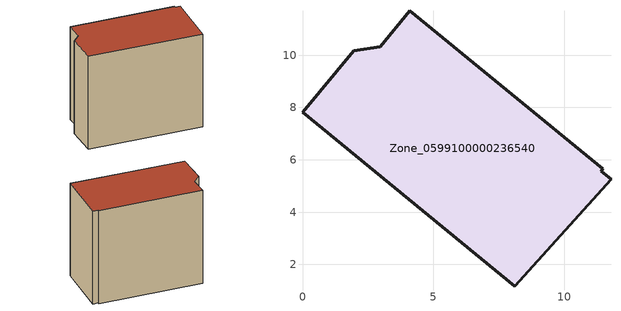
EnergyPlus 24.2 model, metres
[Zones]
Zone_0599100000236540
 floor ground (C_G): 11.79,5.26 8.11,1.17 0,7.82 1.95,10.17 2.97,10.32 4.09,11.69 11.48,5.65 11.41,5.57 z0
 wall outside (C_F): 8.11,1.17 11.79,5.26 11.41,5.57 11.48,5.65 4.09,11.69 2.97,10.32 1.95,10.17 0,7.82 8.11,1.17 z0:8.81
 roof outside (C_R): 4.09,11.69 2.97,10.32 1.95,10.17 0,7.82 8.11,1.17 11.79,5.26 11.41,5.57 11.48,5.65 z8.81
[BUILDING]
Pand.0599100000236540: North Axis=0; Terrain=City; Loads Convergence Tolerance Value=0.04; Temperature Convergence Tolerance Value=0.4; Solar Distribution=FullExterior; Maximum Number of Warmup Days=25; Minimum Number of Warmup Days=1
[Site:Location]
Rotterdam.The.Hague.AP_ZH_NLD Design_Conditions: Latitude=51.96; Longitude=4.45; Time Zone=1; Elevation=-4.5
[SITE:GROUNDTEMPERATURE:BUILDINGSURFACE]
18, 18, 18, 18, 18, 18, 18, 18, 18, 18, 18, 18
[MATERIAL] Thermal Absorptance=0.9; Solar Absorptance=0.7; Visible Absorptance=0.7
Name | Roughness | Thickness | Conductivity | Density | Specific Heat
G.TI.1946 | MediumSmooth | 0.15 | 1 | 540 | 1210
F.TI.1946 | Rough | 0.3 | 0.857143 | 1920 | 840
R.TI.1946 | MediumRough | 0.2 | 0.1 | 1500 | 1000
[CONSTRUCTION]
C_G: G.TI.1946
C_F: F.TI.1946
C_R: R.TI.1946
[ZONE]
Zone_0599100000236540: Type=1; Multiplier=1; Ceiling Height=Autocalculate; Volume=Autocalculate; Floor Area=autocalculate; Part of Total Floor Area=Yes
[ZONEINFILTRATION:DESIGNFLOWRATE]
Infil_Zone_0599100000236540: Zone or ZoneList or Space or SpaceList=Zone_0599100000236540; Schedule=AlwaysOn; Design Flow Rate Calculation Method=Flow/Area; Flow Rate per Floor Area=0.003; Constant Term Coefficient=1; Temperature Term Coefficient=0; Velocity Term Coefficient=0; Velocity Squared Term Coefficient=0
[HVACTEMPLATE:ZONE:IDEALLOADSAIRSYSTEM]
Zone_0599100000236540: Maximum Heating Supply Air Temperature=50; Minimum Cooling Supply Air Temperature=13; Maximum Heating Supply Air Humidity Ratio=0.0156; Minimum Cooling Supply Air Humidity Ratio=0.0077; Heating Limit=NoLimit; Cooling Limit=NoLimit; Dehumidification Control Type=ConstantSensibleHeatRatio; Cooling Sensible Heat Ratio=0.7; Dehumidification Setpoint=60; Humidification Control Type=None; Humidification Setpoint=30; Outdoor Air Method=None; Outdoor Air Flow Rate per Person=0.00944; Outdoor Air Flow Rate per Zone Floor Area=0; Outdoor Air Flow Rate per Zone=0; Demand Controlled Ventilation Type=None; Outdoor Air Economizer Type=NoEconomizer; Heat Recovery Type=None; Sensible Heat Recovery Effectiveness=0.7; Latent Heat Recovery Effectiveness=0.65
[ZONECONTROL:THERMOSTAT]
ThermostatControl_Zone_0599100000236540: Zone or ZoneList=Zone_0599100000236540; Control Type Schedule=DualSetpointControlType; Control 1=Thermostat_Zone_0599100000236540; Temperature Difference Between Cutout And Setpoint=0
[THERMOSTATSETPOINT:DUALSETPOINT]
Thermostat_Zone_0599100000236540: Heating Setpoint Temperature Schedule=HeatingSetpoint_Zone_0599100000236540; Cooling Setpoint Temperature Schedule=CoolingSetpoint_Zone_0599100000236540
[SCHEDULE:COMPACT]
HeatingSetpoint_Zone_0599100000236540: Through: 12/31, For: AllDays, Until: 24:00, 21
CoolingSetpoint_Zone_0599100000236540: Through: 12/31, For: AllDays, Until: 24:00, 24
DualSetpointControlType: Through: 12/31, For: AllDays, Until: 24:00, 4
AlwaysOn: Through: 12/31, For: AllDays, Until: 24:00, 1
